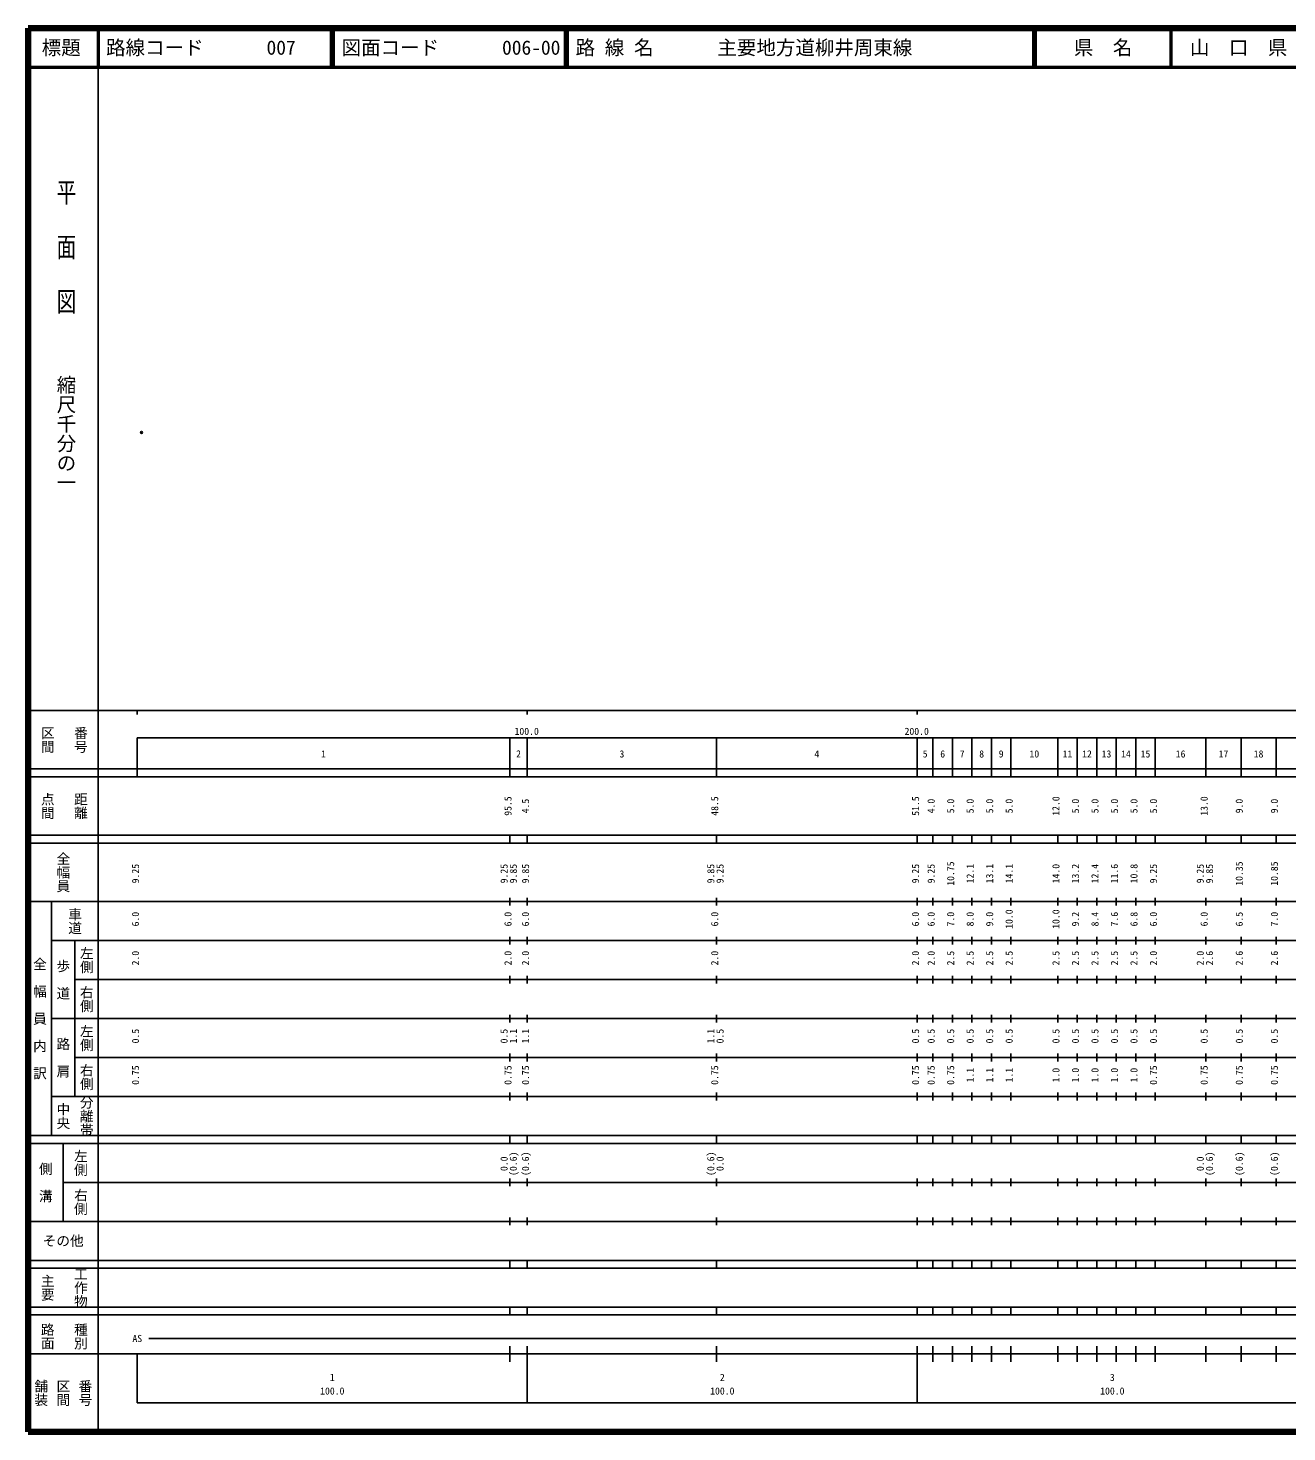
# Model space of a CAD drawing. Units: millimetres on the paper. Extents: x 40 to 680, y 20 to 380.
# Drawn here: x 40 to 362.8, y 20 to 380 of the extents above; entities that cross this region are included whole.
import ezdxf
from ezdxf.enums import TextEntityAlignment as Align

# ---------------------------------------------------------------- set-up
doc = ezdxf.new("R2010")
doc.units = ezdxf.units.MM
doc.header["$PDMODE"] = 32
doc.header["$PDSIZE"] = 0.5
doc.layers.add('M-OTRS', color=6, linetype='Continuous')
doc.layers.add('M-TTL-TXT', color=7, linetype='Continuous')
for name, color, linetype, lineweight in [('M-TTL', 2, 'Continuous', 140), ('M-TTL-BAND', 7, 'Continuous', 25), ('M-TTL-LINE', 7, 'Continuous', 50)]:
    doc.layers.add(name, color=color, linetype=linetype, lineweight=lineweight)
doc.styles.add('@ＭＳ ゴシック', font='')
doc.styles.add('ＭＳ ゴシック', font='')
doc.styles.get('@ＭＳ ゴシック').set_extended_font_data('@MS Gothic')
doc.styles.get('ＭＳ ゴシック').set_extended_font_data('MS Gothic')

msp = doc.modelspace()

# ---------------------------------------------------------------- linework, layer by layer
at = {"layer": 'M-OTRS'}
msp.add_point((69.092, 276.309), dxfattribs=at)
at = {"layer": 'M-TTL'}
for p, q in [((40, 380), (40, 20)), ((680, 380), (40, 380)), ((40, 20), (680, 20))]:
    msp.add_line(p, q, dxfattribs=at)
at = {"layer": 'M-TTL-BAND'}
for p, q in [((58, 370), (58, 20)), ((40, 205), (579, 205)), ((68, 205), (68, 204)), ((168, 205), (168, 204)), ((268, 205), (268, 204)), ((68, 198), (579, 198)), ((68, 198), (68, 188)), ((163.5, 188), (163.5, 198)), ((168, 188), (168, 198)), ((216.5, 188), (216.5, 198)), ((268, 188), (268, 198)), ((272, 188), (272, 198)), ((277, 188), (277, 198)), ((282, 188), (282, 198)), ((287, 188), (287, 198)), ((292, 188), (292, 198)), ((304, 188), (304, 198)), ((309, 188), (309, 198)), ((314, 188), (314, 198)), ((319, 188), (319, 198)), ((324, 188), (324, 198)), ((329, 188), (329, 198)), ((342, 188), (342, 198)), ((351, 188), (351, 198)), ((360, 188), (360, 198)), ((40, 190), (579, 190)), ((40, 188), (579, 188)), ((40, 173), (579, 173)), ((163.5, 171), (163.5, 173)), ((168, 171), (168, 173)), ((216.5, 171), (216.5, 173)), ((268, 171), (268, 173)), ((272, 171), (272, 173)), ((277, 171), (277, 173)), ((282, 171), (282, 173)), ((287, 171), (287, 173)), ((292, 171), (292, 173)), ((304, 171), (304, 173)), ((309, 171), (309, 173)), ((314, 171), (314, 173)), ((319, 171), (319, 173)), ((324, 171), (324, 173)), ((329, 171), (329, 173)), ((342, 171), (342, 173)), ((351, 171), (351, 173)), ((360, 171), (360, 173)), ((40, 171), (579, 171)), ((40, 156), (579, 156)), ((46, 96), (46, 156)), ((163.5, 155), (163.5, 157)), ((168, 155), (168, 157)), ((216.5, 155), (216.5, 157)), ((268, 155), (268, 157)), ((272, 155), (272, 157)), ((277, 155), (277, 157)), ((282, 155), (282, 157)), ((287, 155), (287, 157)), ((292, 155), (292, 157)), ((304, 155), (304, 157)), ((309, 155), (309, 157)), ((314, 155), (314, 157)), ((319, 155), (319, 157)), ((324, 155), (324, 157)), ((329, 155), (329, 157)), ((342, 155), (342, 157)), ((351, 155), (351, 157)), ((360, 155), (360, 157)), ((46, 146), (579, 146)), ((52, 146), (52, 106)), ((163.5, 145), (163.5, 147)), ((168, 145), (168, 147)), ((216.5, 145), (216.5, 147)), ((268, 145), (268, 147)), ((272, 145), (272, 147)), ((277, 145), (277, 147)), ((282, 145), (282, 147)), ((287, 145), (287, 147)), ((292, 145), (292, 147)), ((304, 145), (304, 147)), ((309, 145), (309, 147)), ((314, 145), (314, 147)), ((319, 145), (319, 147)), ((324, 145), (324, 147)), ((329, 145), (329, 147)), ((342, 145), (342, 147)), ((351, 145), (351, 147)), ((360, 145), (360, 147)), ((163.5, 135), (163.5, 137)), ((168, 135), (168, 137)), ((216.5, 135), (216.5, 137)), ((268, 135), (268, 137)), ((272, 135), (272, 137)), ((277, 135), (277, 137)), ((282, 135), (282, 137)), ((287, 135), (287, 137)), ((292, 135), (292, 137)), ((304, 135), (304, 137)), ((309, 135), (309, 137)), ((314, 135), (314, 137)), ((319, 135), (319, 137)), ((324, 135), (324, 137)), ((329, 135), (329, 137)), ((342, 135), (342, 137)), ((351, 135), (351, 137)), ((360, 135), (360, 137)), ((52, 136), (579, 136)), ((46, 126), (579, 126)), ((163.5, 125), (163.5, 127)), ((168, 125), (168, 127)), ((216.5, 125), (216.5, 127)), ((268, 125), (268, 127)), ((272, 125), (272, 127)), ((277, 125), (277, 127)), ((282, 125), (282, 127)), ((287, 125), (287, 127)), ((292, 125), (292, 127)), ((304, 125), (304, 127)), ((309, 125), (309, 127)), ((314, 125), (314, 127)), ((319, 125), (319, 127)), ((324, 125), (324, 127)), ((329, 125), (329, 127)), ((342, 125), (342, 127)), ((351, 125), (351, 127)), ((360, 125), (360, 127)), ((52, 116), (579, 116)), ((163.5, 115), (163.5, 117)), ((168, 115), (168, 117)), ((216.5, 115), (216.5, 117)), ((268, 115), (268, 117)), ((272, 115), (272, 117)), ((277, 115), (277, 117)), ((282, 115), (282, 117)), ((287, 115), (287, 117)), ((292, 115), (292, 117)), ((304, 115), (304, 117)), ((309, 115), (309, 117)), ((314, 115), (314, 117)), ((319, 115), (319, 117)), ((324, 115), (324, 117)), ((329, 115), (329, 117)), ((342, 115), (342, 117)), ((351, 115), (351, 117)), ((360, 115), (360, 117)), ((46, 106), (579, 106)), ((163.5, 105), (163.5, 107)), ((168, 105), (168, 107)), ((216.5, 105), (216.5, 107)), ((268, 105), (268, 107)), ((272, 105), (272, 107)), ((277, 105), (277, 107)), ((282, 105), (282, 107)), ((287, 105), (287, 107)), ((292, 105), (292, 107)), ((304, 105), (304, 107)), ((309, 105), (309, 107)), ((314, 105), (314, 107)), ((319, 105), (319, 107)), ((324, 105), (324, 107)), ((329, 105), (329, 107)), ((342, 105), (342, 107)), ((351, 105), (351, 107)), ((360, 105), (360, 107)), ((40, 96), (579, 96)), ((40, 94), (579, 94)), ((49, 94), (49, 74)), ((163.5, 94), (163.5, 96)), ((168, 94), (168, 96)), ((216.5, 94), (216.5, 96)), ((268, 94), (268, 96)), ((272, 94), (272, 96)), ((277, 94), (277, 96)), ((282, 94), (282, 96)), ((287, 94), (287, 96)), ((292, 94), (292, 96)), ((304, 94), (304, 96)), ((309, 94), (309, 96)), ((314, 94), (314, 96)), ((319, 94), (319, 96)), ((324, 94), (324, 96)), ((329, 94), (329, 96)), ((342, 94), (342, 96)), ((351, 94), (351, 96)), ((360, 94), (360, 96)), ((49, 84), (579, 84)), ((163.5, 83), (163.5, 85)), ((168, 83), (168, 85)), ((216.5, 83), (216.5, 85)), ((268, 83), (268, 85)), ((272, 83), (272, 85)), ((277, 83), (277, 85)), ((282, 83), (282, 85)), ((287, 83), (287, 85)), ((292, 83), (292, 85)), ((304, 83), (304, 85)), ((309, 83), (309, 85)), ((314, 83), (314, 85)), ((319, 83), (319, 85)), ((324, 83), (324, 85)), ((329, 83), (329, 85)), ((342, 83), (342, 85)), ((351, 83), (351, 85)), ((360, 83), (360, 85)), ((40, 74), (579, 74)), ((163.5, 73), (163.5, 75)), ((168, 73), (168, 75)), ((216.5, 73), (216.5, 75)), ((268, 73), (268, 75)), ((272, 73), (272, 75)), ((277, 73), (277, 75)), ((282, 73), (282, 75)), ((287, 73), (287, 75)), ((292, 73), (292, 75)), ((304, 73), (304, 75)), ((309, 73), (309, 75)), ((314, 73), (314, 75)), ((319, 73), (319, 75)), ((324, 73), (324, 75)), ((329, 73), (329, 75)), ((342, 73), (342, 75)), ((351, 73), (351, 75)), ((360, 73), (360, 75)), ((40, 64), (579, 64)), ((40, 62), (579, 62)), ((163.5, 62), (163.5, 64)), ((168, 62), (168, 64)), ((216.5, 62), (216.5, 64)), ((268, 62), (268, 64)), ((272, 62), (272, 64)), ((277, 62), (277, 64)), ((282, 62), (282, 64)), ((287, 62), (287, 64)), ((292, 62), (292, 64)), ((304, 62), (304, 64)), ((309, 62), (309, 64)), ((314, 62), (314, 64)), ((319, 62), (319, 64)), ((324, 62), (324, 64)), ((329, 62), (329, 64)), ((342, 62), (342, 64)), ((351, 62), (351, 64)), ((360, 62), (360, 64)), ((40, 52), (579, 52)), ((163.5, 50), (163.5, 52)), ((168, 50), (168, 52)), ((216.5, 50), (216.5, 52)), ((268, 50), (268, 52)), ((272, 50), (272, 52)), ((277, 50), (277, 52)), ((282, 50), (282, 52)), ((287, 50), (287, 52)), ((292, 50), (292, 52)), ((304, 50), (304, 52)), ((309, 50), (309, 52)), ((314, 50), (314, 52)), ((319, 50), (319, 52)), ((324, 50), (324, 52)), ((329, 50), (329, 52)), ((342, 50), (342, 52)), ((351, 50), (351, 52)), ((360, 50), (360, 52)), ((40, 50), (579, 50)), ((71, 44), (565, 44)), ((40, 40), (579, 40)), ((68, 40), (68, 27.5)), ((163.5, 38), (163.5, 42)), ((168, 27.5), (168, 42)), ((216.5, 38), (216.5, 42)), ((268, 27.5), (268, 42)), ((272, 38), (272, 42)), ((277, 38), (277, 42)), ((282, 38), (282, 42)), ((287, 38), (287, 42)), ((292, 38), (292, 42)), ((304, 38), (304, 42)), ((309, 38), (309, 42)), ((314, 38), (314, 42)), ((319, 38), (319, 42)), ((324, 38), (324, 42)), ((329, 38), (329, 42)), ((342, 38), (342, 42)), ((351, 38), (351, 42)), ((360, 38), (360, 42)), ((68, 27.5), (579, 27.5))]:
    msp.add_line(p, q, dxfattribs=at)
at = {"layer": 'M-TTL-LINE'}
for p, q in [((58, 380), (58, 370)), ((117.75, 380), (117.75, 370)), ((118.25, 380), (118.25, 370)), ((177.75, 380), (177.75, 370)), ((178.25, 380), (178.25, 370)), ((297.75, 380), (297.75, 370)), ((298.25, 380), (298.25, 370)), ((333, 380), (333, 370)), ((40, 370), (680, 370))]:
    msp.add_line(p, q, dxfattribs=at)

# ---------------------------------------------------------------- texts
at = {"layer": 'M-TTL-BAND', "style": '@ＭＳ ゴシック', "width": 1.4}
msp.add_text('平  面  図', height=3.666, rotation=270, dxfattribs=at).set_placement((49.777, 306.475), align=Align.MIDDLE_RIGHT)
at = {"layer": 'M-TTL-BAND', "style": '@ＭＳ ゴシック'}
msp.add_text('縮尺千分の一', height=3.666, rotation=270, dxfattribs=at).set_placement((49.777, 261.03), align=Align.MIDDLE_RIGHT)
for s, p in [('区間', (45, 197.5)), ('番号', (53.5, 197.5)), ('点間', (45, 180.5)), ('距離', (53.5, 180.5)), ('全幅員', (49, 163.5)), ('車道', (52, 151)), ('左側', (55, 141)), ('全\u3000幅\u3000員\u3000内\u3000訳', (43, 126)), ('歩\u3000道', (49, 136)), ('右側', (55, 131)), ('左側', (55, 121)), ('路\u3000肩', (49, 116)), ('右側', (55, 111)), ('分離帯', (55, 101)), ('中央', (49, 101)), ('左側', (53.5, 89)), ('側\u3000溝', (44.5, 84)), ('右側', (53.5, 79)), ('工作物', (53.5, 57)), ('主要', (45, 57)), ('路面', (45, 44.5)), ('種別', (53.5, 44.5)), ('舗装', (43.333, 30)), ('区間', (49, 30)), ('番号', (54.667, 30))]:
    msp.add_text(s, height=2.566, rotation=270, dxfattribs=at).set_placement(p, align=Align.MIDDLE_CENTER)
at = {"layer": 'M-TTL-BAND', "style": 'ＭＳ ゴシック'}
for s, p in [('100.0', (167.844, 198.195)), ('200.0', (267.844, 198.195)), ('1', (115.75, 192.405)), ('2', (165.75, 192.405)), ('3', (192.25, 192.405)), ('4', (242.25, 192.405)), ('5', (270, 192.405)), ('6', (274.5, 192.405)), ('7', (279.5, 192.405)), ('8', (284.5, 192.405)), ('9', (289.5, 192.405)), ('10', (298, 192.405)), ('11', (306.5, 192.405)), ('12', (311.5, 192.405)), ('13', (316.5, 192.405)), ('14', (321.5, 192.405)), ('15', (326.5, 192.405)), ('16', (335.5, 192.405)), ('17', (346.5, 192.405)), ('18', (355.5, 192.405)), ('AS', (68, 42.5)), ('1', (118, 32.523)), ('2', (218, 32.523)), ('3', (318, 32.523)), ('100.0', (118, 29.033)), ('100.0', (218, 29.033)), ('100.0', (318, 29.033))]:
    msp.add_text(s, height=1.833, dxfattribs=at).set_placement(p, align=Align.BOTTOM_CENTER)
for s, p in [('95.5', (164.5, 180.5)), ('4.5', (169, 180.5)), ('48.5', (217.5, 180.5)), ('51.5', (269, 180.5)), ('4.0', (273, 180.5)), ('5.0', (278, 180.5)), ('5.0', (283, 180.5)), ('5.0', (288, 180.5)), ('5.0', (293, 180.5)), ('12.0', (305, 180.5)), ('5.0', (310, 180.5)), ('5.0', (315, 180.5)), ('5.0', (320, 180.5)), ('5.0', (325, 180.5)), ('5.0', (330, 180.5)), ('13.0', (343, 180.5)), ('9.0', (352, 180.5)), ('9.0', (361, 180.5)), ('10.75', (278, 163.174)), ('10.35', (352, 163.174)), ('10.85', (361, 163.174)), ('9.25', (69, 163.174)), ('9.25', (163.5, 163.174)), ('9.85', (165.87, 163.174)), ('9.85', (169, 163.174)), ('9.85', (216.5, 163.174)), ('9.25', (218.87, 163.174)), ('9.25', (269, 163.174)), ('9.25', (273, 163.174)), ('12.1', (283, 163.174)), ('13.1', (288, 163.174)), ('14.1', (293, 163.174)), ('14.0', (305, 163.174)), ('13.2', (310, 163.174)), ('12.4', (315, 163.174)), ('11.6', (320, 163.174)), ('10.8', (325, 163.174)), ('9.25', (330, 163.174)), ('9.25', (342, 163.174)), ('9.85', (344.37, 163.174)), ('6.0', (69, 151.5)), ('6.0', (164.5, 151.5)), ('6.0', (169, 151.5)), ('6.0', (217.5, 151.5)), ('6.0', (269, 151.5)), ('6.0', (273, 151.5)), ('7.0', (278, 151.5)), ('8.0', (283, 151.5)), ('9.0', (288, 151.5)), ('10.0', (293, 151.5)), ('10.0', (305, 151.5)), ('9.2', (310, 151.5)), ('8.4', (315, 151.5)), ('7.6', (320, 151.5)), ('6.8', (325, 151.5)), ('6.0', (330, 151.5)), ('6.0', (343, 151.5)), ('6.5', (352, 151.5)), ('7.0', (361, 151.5)), ('2.0', (69, 141.5)), ('2.0', (164.5, 141.5)), ('2.0', (169, 141.5)), ('2.0', (217.5, 141.5)), ('2.0', (269, 141.5)), ('2.0', (273, 141.5)), ('2.5', (278, 141.5)), ('2.5', (283, 141.5)), ('2.5', (288, 141.5)), ('2.5', (293, 141.5)), ('2.5', (305, 141.5)), ('2.5', (310, 141.5)), ('2.5', (315, 141.5)), ('2.5', (320, 141.5)), ('2.5', (325, 141.5)), ('2.0', (330, 141.5)), ('2.0', (342, 141.5)), ('2.6', (344.37, 141.5)), ('2.6', (352, 141.5)), ('2.6', (361, 141.5)), ('0.5', (69, 121.5)), ('0.5', (163.5, 121.5)), ('1.1', (165.87, 121.5)), ('1.1', (169, 121.5)), ('1.1', (216.5, 121.5)), ('0.5', (218.87, 121.5)), ('0.5', (269, 121.5)), ('0.5', (273, 121.5)), ('0.5', (278, 121.5)), ('0.5', (283, 121.5)), ('0.5', (288, 121.5)), ('0.5', (293, 121.5)), ('0.5', (305, 121.5)), ('0.5', (310, 121.5)), ('0.5', (315, 121.5)), ('0.5', (320, 121.5)), ('0.5', (325, 121.5)), ('0.5', (330, 121.5)), ('0.5', (343, 121.5)), ('0.5', (352, 121.5)), ('0.5', (361, 121.5)), ('0.75', (69, 111.5)), ('0.75', (164.5, 111.5)), ('0.75', (169, 111.5)), ('0.75', (217.5, 111.5)), ('0.75', (269, 111.5)), ('0.75', (273, 111.5)), ('0.75', (278, 111.5)), ('1.1', (283, 111.5)), ('1.1', (288, 111.5)), ('1.1', (293, 111.5)), ('1.0', (305, 111.5)), ('1.0', (310, 111.5)), ('1.0', (315, 111.5)), ('1.0', (320, 111.5)), ('1.0', (325, 111.5)), ('0.75', (330, 111.5)), ('0.75', (343, 111.5)), ('0.75', (352, 111.5)), ('0.75', (361, 111.5)), ('0.0', (163.5, 88.764)), ('(0.6)', (165.87, 88.764)), ('(0.6)', (169, 88.764)), ('(0.6)', (216.5, 88.764)), ('0.0', (218.87, 88.764)), ('0.0', (342, 88.764)), ('(0.6)', (344.37, 88.764)), ('(0.6)', (352, 88.764)), ('(0.6)', (361, 88.764))]:
    msp.add_text(s, height=1.833, rotation=90, dxfattribs=at).set_placement(p, align=Align.BOTTOM_CENTER)
msp.add_text('その他', height=2.566, dxfattribs=at).set_placement((49, 69), align=Align.MIDDLE_CENTER)
at = {"layer": 'M-TTL-TXT', "style": 'ＭＳ ゴシック'}
for s, p in [('標題', (48.5, 375)), ('県\u3000名', (315.625, 375)), ('山\u3000口\u3000県', (350.375, 375))]:
    msp.add_text(s, height=3.666, dxfattribs=at).set_placement(p, align=Align.MIDDLE_CENTER)
for s, p in [('路線コード', (60, 375)), ('007', (101.142, 375)), ('007', (101.142, 375)), ('007', (101.142, 375)), ('図面コード', (120.38, 375)), ('006-00', (161.521, 375)), ('路 線 名', (180.38, 375)), ('主要地方道柳井周東線', (216.734, 375))]:
    msp.add_text(s, height=3.666, dxfattribs=at).set_placement(p, align=Align.MIDDLE_LEFT)

doc.saveas('drawing.dxf')
